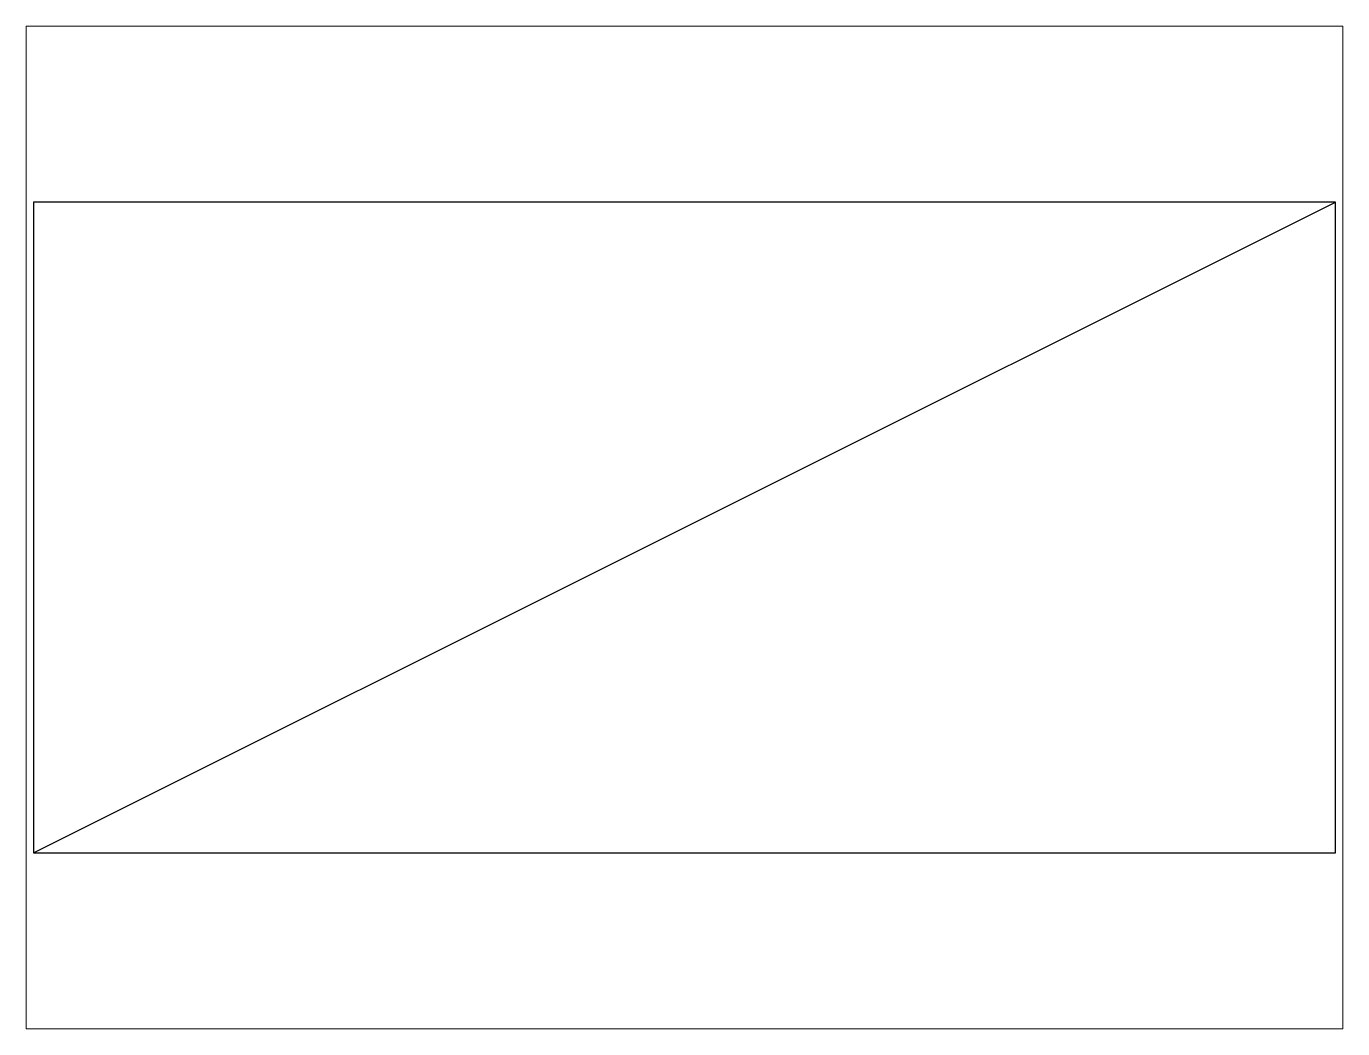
# Paper-space layout 'Layout1' of a CAD drawing. Header units: inches. Extents: x 1.05 to 9.45, y 0.8 to 7.2.
# The model-space entities are those that its viewports show. They can reach past a viewport. Long polylines and large blocks are cut down to what shows.
import ezdxf

# ---------------------------------------------------------------- set-up
doc = ezdxf.new("R2010")
doc.units = ezdxf.units.IN
doc.header["$MEASUREMENT"] = 0

# ---------------------------------------------------------------- blocks, each defined once
blk = doc.blocks.new('Aec_Chase_5_2D_I')
at = {"color": 0, "linetype": 'ByBlock'}
blk.add_line((0, 0), (1, 1), dxfattribs=at)
blk.add_lwpolyline([(0, 0), (1, 0), (1, 1), (0, 1)], close=True, dxfattribs=at)

msp = doc.modelspace()

# ---------------------------------------------------------------- block references
at = {"xscale": 1000, "yscale": 500}
msp.add_blockref('Aec_Chase_5_2D_I', (60016.7, 335629.8), dxfattribs=at)

psp = doc.layouts.get("Layout1")

# ---------------------------------------------------------------- viewports
at = {"layer": '0'}
psp.add_viewport(center=(5.25, 4), size=(8.4, 6.4), view_center_point=(60516.7036, 335879.7682), view_height=770.40183, dxfattribs=at)

doc.saveas('drawing.dxf')
